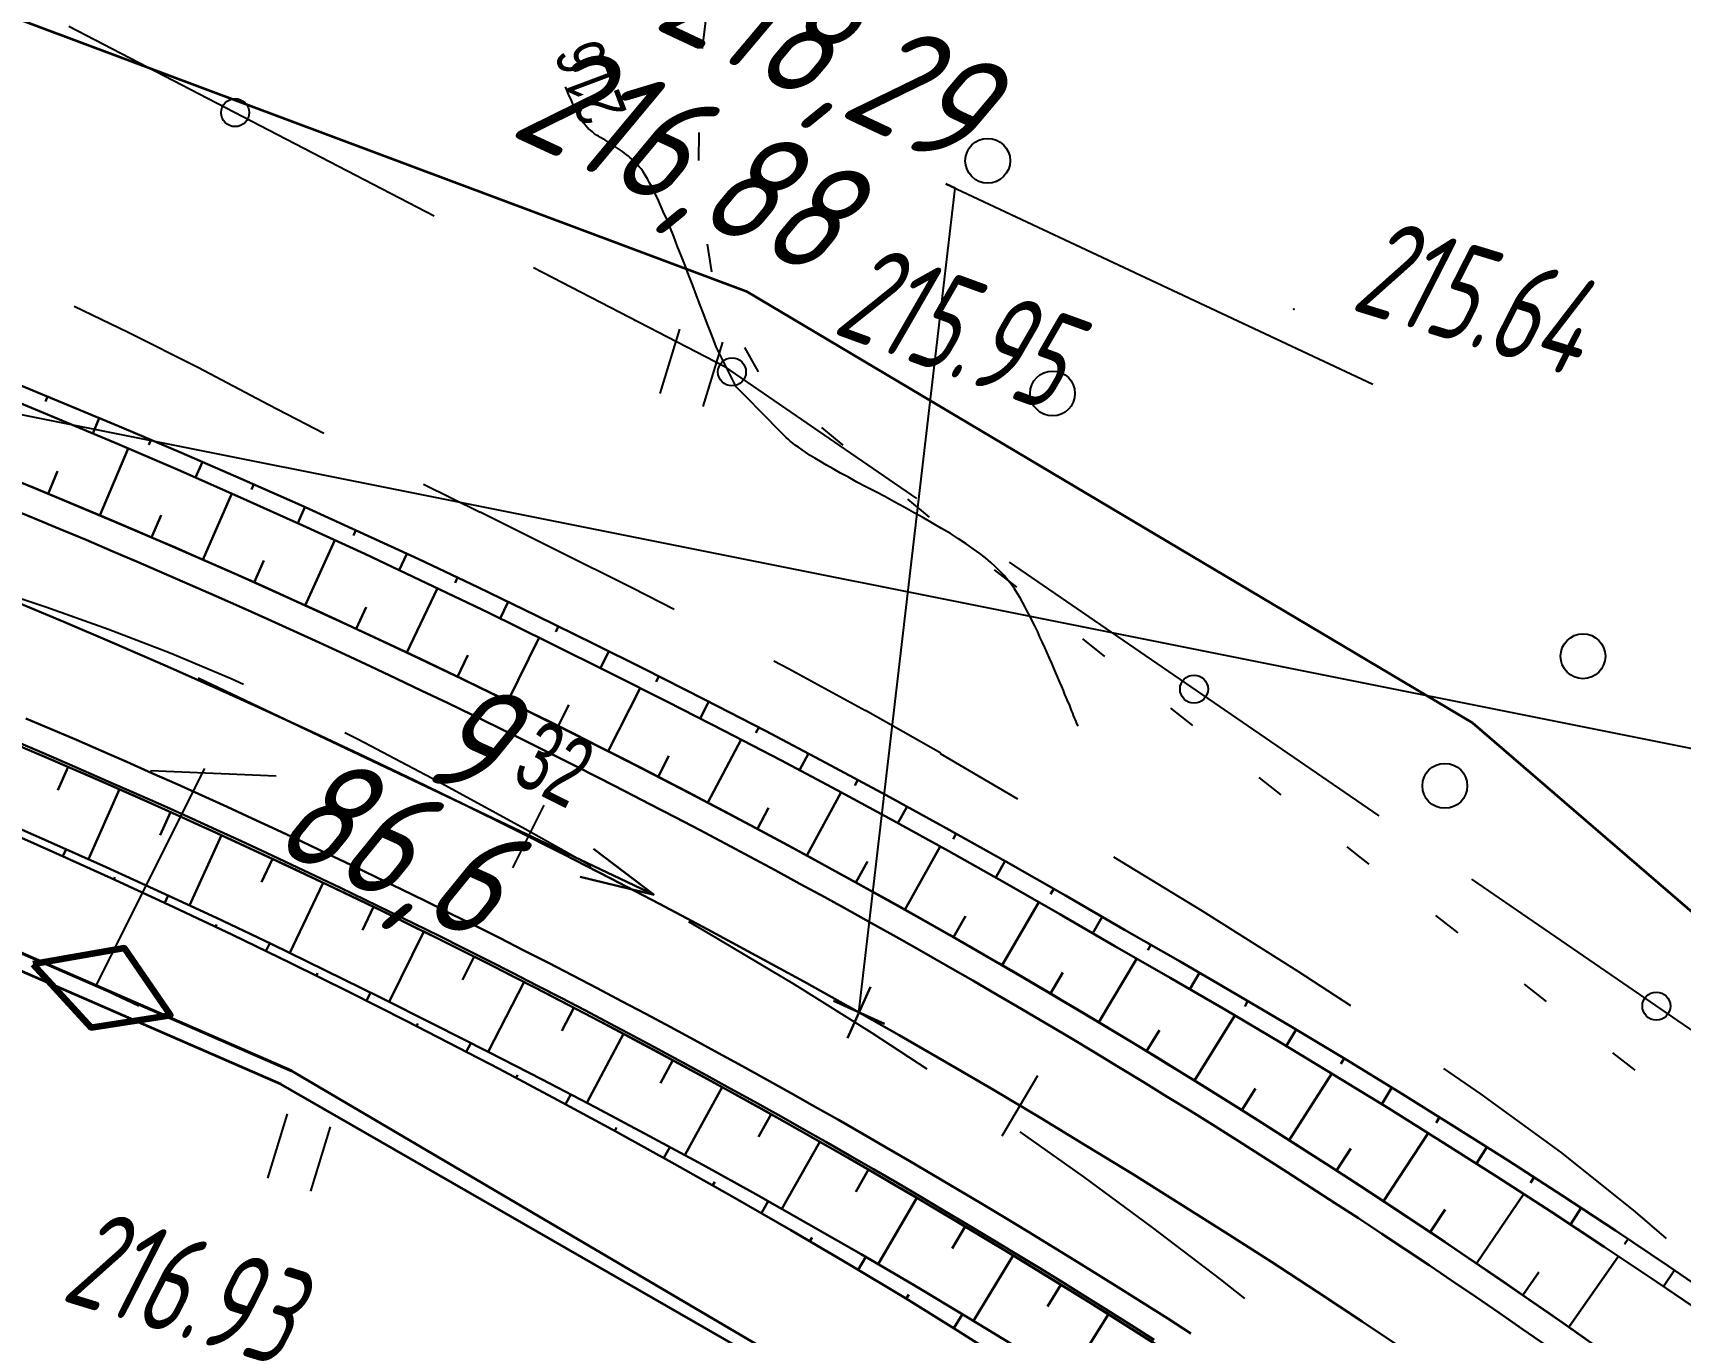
# Model space of a CAD drawing. Header units: millimetres. Extents: x -1799 to 6962, y -1020 to 4121.
# Drawn here: x 1218 to 1276.7, y 2947.1 to 2993.5 of the extents above; entities that cross this region are included whole.
import ezdxf
from ezdxf import colors
from ezdxf.entities.mleader import LeaderData, LeaderLine
from ezdxf.math import Vec2, Vec3

# ---------------------------------------------------------------- set-up
doc = ezdxf.new("R2010")
doc.units = ezdxf.units.MM
doc.linetypes.add('CONTI', pattern=[0])
for name, color, linetype, lineweight in [('10', 1, 'Continuous', 35), ('КОПИЯ_ОСЬ_13_ОТКОСЫ', 7, 'Continuous', 30), ('КОПИЯ_ОСЬ_ГРАНИЦЫ_ПОЛОС', 7, 'Continuous', 30), ('ОСЬ_ВЕРХ_ПОКРЫТИЯ_ГРАНИЦЫ_ПОЛОС', 7, 'Continuous', 30), ('ОСЬ_ВЕРХ_ПОКРЫТИЯ_ОСЬ', 1, 'Continuous', 30), ('Отметки', 5, 'Continuous', 30), ('Уклоны ПЧ', 5, 'Continuous', 30)]:
    doc.layers.add(name, color=color, linetype=linetype, lineweight=lineweight)
for name, color, linetype in [('_Ростелеком', 6, 'Continuous'), ('GOR_BDEFAULT', 212, 'CONTI'), ('PI_OTDEFAULT', 172, 'CONTI'), ('PI_TTDEFAULT', 5, 'CONTI'), ('PLN_O', 7, 'CONTI'), ('SIT_LDEFAULT', 7, 'CONTI'), ('ZAPSKDEFAULT', 7, 'CONTI'), ('КОПИЯ_ОСЬ_ТАНГЕНСЫ', 1, 'Continuous'), ('ОСЬ_ВЕРХ_ПОКРЫТИЯ_ПИКЕТЫ', 1, 'Continuous'), ('ОСЬ_ВЕРХ_ПОКРЫТИЯ_ТАНГЕНСЫ', 1, 'Continuous'), ('разметка', 7, 'Continuous')]:
    doc.layers.add(name, color=color, linetype=linetype)
doc.styles.add('eskd', font='spds.shx', dxfattribs={"width": 1.2, "oblique": 15})
doc.styles.add('SHRFT', font='TXT', dxfattribs={"width": 3.5})
doc.styles.get("Standard").update_dxf_attribs({"font": 'arial.ttf'})
doc.styles.add('STYLE1', font='romand.shx', dxfattribs={"width": 0.9})
doc.styles.add('ГОСТ', font='', dxfattribs={"oblique": 15, "height": 4})
doc.styles.get('ГОСТ').set_extended_font_data('GOST type A')
doc.linetypes.add('кабель_связи_проект.', pattern='A,10,-1,["/",STYLE1,S=3,R=0,X=0,Y=-1.5],-4.1', length=15.1)

# ---------------------------------------------------------------- blocks, each defined once
blk = doc.blocks.new('BL_2011')
at = {"color": 0}
for p, q in [((0, 0), (0, 2.4)), ((1.6, 0), (1.6, 2.4))]:
    blk.add_line(p, q, dxfattribs=at)
blk = doc.blocks.new('BL_2002')
at = {"color": 0}
blk.add_circle((0, 0), 0.8, dxfattribs=at)
blk = doc.blocks.new('_None')
blk = doc.blocks.new('Крест')
at = {"layer": 'Отметки'}
for points in [[(0, 1), (0, -1)], [(-1, 0), (1, 0)]]:
    blk.add_lwpolyline(points, dxfattribs=at)
blk = doc.blocks.new('Стрелка')
at = {"layer": 'Уклоны ПЧ', "ltscale": 2}
for points in [[(-0.02342005360436872, -0.04794833697465961), (-0.02342005360436872, 17.97170368749525)], [(-0.02342005360436872, -0.04794833697465961), (-0.5784949510263147, 2.621650927669716)], [(-0.02342005360436872, -0.04794833697465961), (0.5316548438175772, 2.621650927669716)]]:
    blk.add_lwpolyline(points, dxfattribs=at)

msp = doc.modelspace()

# ---------------------------------------------------------------- linework, layer by layer
at = {"layer": '10'}
for points in [[(1030.225964376537, 3025.883480735508), (1104.975964376537, 3010.613480735024), (1151.695964376277, 3001.473480735359), (1215.755964376332, 2988.703480734875), (1216.365964376668, 2994.403480735061), (1243.415964376481, 2984.293480734726), (1269.335964376407, 2968.883480735508), (1297.015964376575, 2945.023480735173), (1332.735964376314, 2904.56348073521), (1362.135964376686, 2858.923480734614), (1384.095964376649, 2811.273480735173), (1401.175964376258, 2767.783480734949), (1401.175964376258, 2767.783480734949), (1485.925964376258, 2642.503480734688), (1601.055964376612, 2507.033480734949), (1669.735964376314, 2453.013480735396), (1726.415964376481, 2400.56348073521)], [(1360.595964376649, 2810.703480734875), (1341.325964376631, 2850.183480735322), (1337.915964376481, 2857.183480735322), (1309.925964376258, 2895.433480735322), (1280.355964376426, 2925.223480735359), (1226.815964376388, 2955.993480734912), (1187.495964376556, 2973.103480735247), (1113.165964376481, 2988.613480735024), (1051.205964376519, 3001.583480734763), (974.5059643763325, 3016.913480734837)]]:
    msp.add_lwpolyline(points, dxfattribs=at)
at = {"layer": '_Ростелеком', "linetype": 'кабель_связи_проект.', "lineweight": 40, "ltscale": 0.25}
msp.add_lwpolyline([(1005.298825246378, 3011.433074509178), (1187.778510607613, 2973.660002035474), (1227.197255203277, 2956.467397162144), (1280.342415852365, 2925.231267214206), (1309.925964375763, 2895.433480736253), (1337.915964376598, 2857.183480735322), (1337.915964376598, 2857.183480735322), (1347.899412545123, 2838.035459130456), (1361.042968405187, 2811.12793312074), (1379.445964376393, 2756.333480735694), (1407.405964375483, 2717.753480736551), (1433.870100619921, 2680.791883834091), (1452.860523050776, 2652.710268539761), (1464.812185617464, 2636.329245075968), (1503.778742229895, 2587.60112780371), (1547.892191517059, 2537.161961659242), (1576.995311511573, 2504.255318720278), (1600.13611286961, 2478.997808954132), (1627.714566454533, 2455.78653589954), (1657.195964376277, 2434.723480735359), (1696.714648970878, 2398.476130288479), (1727.091222252473, 2370.957340737258)], dxfattribs=at)
at = {"layer": '_Ростелеком', "ltscale": 0.25}
for points in [[(1224.088122752533, 2967.252392111731), (1220.216045721181, 2959.512272826781), (1221.746892375328, 2958.792280887638)], [(1222.166972623187, 2967.182987854269), (1226.646225884188, 2966.99380461817)]]:
    msp.add_lwpolyline(points, dxfattribs=at)
at = {"layer": '_Ростелеком', "lineweight": 100, "ltscale": 0.25}
msp.add_lwpolyline([(1217.977055452337, 2960.27698292156), (1220.046864472892, 2958.020155528014), (1222.869438547534, 2958.459012336482), (1221.238644182487, 2960.841189770413), (1217.977055452337, 2960.27698292156)], dxfattribs=at)
at = {"layer": 'GOR_BDEFAULT', "color": 212, "elevation": 216, "flags": 128}
msp.add_lwpolyline([(1255.261700376412, 2968.76921173503), (1255.241700376451, 2968.809212735307), (1255.221700376433, 2968.869217735169), (1255.191700376405, 2968.929215735209), (1255.171700376444, 2968.999215735507), (1255.141700376416, 2969.069214735565), (1255.101700376437, 2969.149216735189), (1255.071700376409, 2969.229210735683), (1255.03170037643, 2969.329216734891), (1254.991700376451, 2969.429215735209), (1254.951700376414, 2969.539216734854), (1254.901700376426, 2969.649216735189), (1254.851700376437, 2969.76921173503), (1254.79170037644, 2969.899216735189), (1254.741700376451, 2970.039216734854), (1254.681700376395, 2970.189217735467), (1254.611700376447, 2970.339211735328), (1254.54170037644, 2970.499215735507), (1254.471700376433, 2970.669213734952), (1254.401700376426, 2970.839211735328), (1254.321700376409, 2971.01921173503), (1254.241700376451, 2971.199212734972), (1254.161700376435, 2971.379212735606), (1254.071700376409, 2971.569214735565), (1253.991700376451, 2971.759217735765), (1253.901700376426, 2971.939217735467), (1253.821700376409, 2972.129212735606), (1253.731700376442, 2972.319214735565), (1253.641700376416, 2972.499215735507), (1253.551700376449, 2972.679215735209), (1253.461700376423, 2972.849213735585), (1253.371700376398, 2973.01921173503), (1253.28170037643, 2973.189217735467), (1253.191700376405, 2973.349213735585), (1253.091700376428, 2973.509217735765), (1252.991700376451, 2973.669213734952), (1252.881700376407, 2973.829216734891), (1252.751700376402, 2973.979210735683), (1252.621700376398, 2974.139214735863), (1252.481700376442, 2974.289216734854), (1252.321700376409, 2974.449212734972), (1252.151700376426, 2974.609215734911), (1251.961700376423, 2974.76921173503), (1251.751700376402, 2974.929215735209), (1251.521700376421, 2975.099213735585), (1251.271700376421, 2975.279213735287), (1251.001700376402, 2975.449212734972), (1250.711700376423, 2975.639214735863), (1250.391700376416, 2975.819214735565), (1250.071700376409, 2976.009217735765), (1249.741700376451, 2976.199212734972), (1249.391700376416, 2976.389214735863), (1249.051700376449, 2976.579216734891), (1248.701700376414, 2976.76921173503), (1248.361700376447, 2976.95921473523), (1248.021700376421, 2977.139214735863), (1247.691700376405, 2977.309212735307), (1247.371700376398, 2977.479210735683), (1247.071700376409, 2977.649216735189), (1246.78170037643, 2977.799218735111), (1246.521700376421, 2977.949212734972), (1246.28170037643, 2978.079216734891), (1246.071700376409, 2978.20921473523), (1245.871700376398, 2978.329216734891), (1245.701700376414, 2978.429215735209), (1245.54170037644, 2978.539216734854), (1245.411700376435, 2978.629212735606), (1245.28170037643, 2978.719216735487), (1245.171700376444, 2978.799218735111), (1245.081700376419, 2978.869217735169), (1244.991700376451, 2978.939217735467), (1244.921700376444, 2979.009217735765), (1244.851700376437, 2979.069214735565), (1244.78170037643, 2979.129212735606), (1244.721700376433, 2979.189217735467), (1244.671700376444, 2979.249215735507), (1243.971700376433, 2979.95921473523), (1243.451700376414, 2980.479210735683), (1243.0617003764, 2980.879212735606), (1242.351700376437, 2982.299218735111), (1242.251700376402, 2982.559212735307), (1242.141700376416, 2982.839211735328), (1242.03170037643, 2983.139214735863), (1241.911700376435, 2983.45921473523), (1241.78170037643, 2983.789216734854), (1241.651700376426, 2984.139214735863), (1241.511700376412, 2984.489212735009), (1241.371700376398, 2984.849213735585), (1241.241700376451, 2985.20921473523), (1241.101700376437, 2985.559212735307), (1240.961700376423, 2985.909211734695), (1240.831700376419, 2986.239212735009), (1240.701700376414, 2986.559212735307), (1240.581700376419, 2986.859215734911), (1240.461700376423, 2987.129212735606), (1240.351700376437, 2987.379212735606), (1240.251700376402, 2987.609215734911), (1240.151700376426, 2987.809212735307), (1240.0617003764, 2987.999215735507), (1239.971700376433, 2988.159211734695), (1239.891700376416, 2988.299218735111), (1239.8117003764, 2988.429215735209), (1239.741700376451, 2988.549218735111), (1239.671700376444, 2988.649216735189), (1239.601700376437, 2988.729210735683), (1239.53170037643, 2988.809212735307), (1239.461700376423, 2988.879212735606), (1239.401700376426, 2988.949212734972), (1239.331700376419, 2989.009217735765), (1239.271700376421, 2989.059212735307), (1239.201700376414, 2989.119217735169), (1239.141700376416, 2989.169213734952), (1239.071700376409, 2989.219216735487), (1239.001700376402, 2989.26921173503), (1238.931700376395, 2989.319214735565), (1238.861700376447, 2989.369217735169), (1238.79170037644, 2989.419213734952), (1238.721700376433, 2989.45921473523), (1238.651700376426, 2989.509217735765), (1238.581700376419, 2989.549218735111), (1238.511700376412, 2989.599213735585), (1238.441700376405, 2989.639214735863), (1238.371700376398, 2989.689217735467), (1238.301700376449, 2989.729210735683), (1238.221700376433, 2989.76921173503), (1238.151700376426, 2989.819214735565), (1238.081700376419, 2989.859215734911), (1238.011700376412, 2989.909211734695), (1237.931700376395, 2989.969216735487), (1237.861700376447, 2990.029213735287), (1237.78170037643, 2990.099213735585), (1237.701700376414, 2990.189217735467), (1237.621700376398, 2990.289216734854), (1237.54170037644, 2990.409211734695), (1237.461700376423, 2990.549218735111), (1237.371700376398, 2990.699212734972), (1237.271700376421, 2990.879212735606), (1237.181700376395, 2991.089211735328), (1237.081700376419, 2991.319214735565), (1236.971700376433, 2991.579216734891)], dxfattribs=at)
at = {"layer": 'PI_TTDEFAULT', "color": 5}
for p in [(1262.961700376423, 2983.649216735189, 215.635), (1221.331700376419, 2950.749215735507, 216.928)]:
    msp.add_point(p, dxfattribs=at)
at = {"layer": 'PLN_O'}
for p, q in [((1219.251700376402, 2993.739212735009), (1232.28170037643, 2986.979210735683)), ((1235.831700376419, 2985.139214735863), (1242.651700376426, 2981.599213735585)), ((1242.651700376426, 2981.589211735328), (1249.501700376402, 2976.889214735863)), ((1252.801700376449, 2974.619217735169), (1265.991700376451, 2965.569214735565)), ((1269.301700376449, 2963.309212735307), (1281.351700376437, 2955.039216734854))]:
    msp.add_line(p, q, dxfattribs=at)
for centre in [(1225.181700376395, 2990.659211734695), (1242.911700376435, 2981.409211734695), (1259.401700376426, 2970.089211735328), (1275.901700376426, 2958.779213735287)]:
    msp.add_circle(centre, 0.5, dxfattribs=at)
at = {"layer": 'SIT_LDEFAULT', "color": 7}
for p, q in [((1241.971700376433, 2993.939217735467), (1241.851700376437, 2992.949212734972)), ((1241.731700376442, 2989.949212734972), (1241.711700376423, 2988.949212734972)), ((1242.021700376421, 2985.969216735487), (1242.181700376395, 2984.979210735683)), ((1221.361700376447, 2982.819214735565), (1219.431700376395, 2983.739212735009)), ((1223.871700376398, 2981.549218735111), (1221.361700376447, 2982.819214735565)), ((1243.361700376447, 2982.279213735287), (1243.851700376437, 2981.409211734695)), ((1226.371700376398, 2980.239212735009), (1223.871700376398, 2981.549218735111)), ((1228.351700376437, 2979.20921473523), (1226.371700376398, 2980.239212735009)), ((1246.101700376437, 2979.429215735209), (1246.871700376398, 2978.789216734854)), ((1233.931700376395, 2976.389214735863), (1231.901700376426, 2977.389214735863)), ((1249.181700376395, 2976.869217735169), (1249.951700376414, 2976.229210735683)), ((1236.611700376447, 2975.059212735307), (1233.931700376395, 2976.399216735189)), ((1239.361700376447, 2973.689217735467), (1236.611700376447, 2975.059212735307)), ((1252.271700376421, 2974.349213735585), (1253.0617003764, 2973.729210735683)), ((1216.181700376395, 2973.779213735287), (1218.431700376395, 2973.029213735287)), ((1240.851700376437, 2972.929215735209), (1239.361700376447, 2973.689217735467)), ((1218.431700376395, 2973.029213735287), (1220.661700376435, 2972.229210735683)), ((1220.661700376435, 2972.229210735683), (1222.861700376447, 2971.389214735863)), ((1222.861700376447, 2971.379212735606), (1225.04170037644, 2970.469216735487)), ((1255.421700376444, 2971.879212735606), (1256.211700376423, 2971.259217735765)), ((1244.931700376395, 2970.819214735565), (1244.411700376435, 2971.089211735328)), ((1247.681700376395, 2969.319214735565), (1244.931700376395, 2970.809212735307)), ((1225.04170037644, 2970.469216735487), (1225.481700376442, 2970.26921173503)), ((1250.361700376447, 2967.799218735111), (1247.681700376395, 2969.329216734891)), ((1258.5617003764, 2969.409211734695), (1259.351700376437, 2968.789216734854)), ((1229.091700376428, 2968.539216734854), (1229.571700376409, 2968.299218735111)), ((1229.571700376409, 2968.299218735111), (1232.411700376435, 2966.809212735307)), ((1253.111700376447, 2966.159211734695), (1250.351700376437, 2967.779213735287)), ((1232.411700376435, 2966.809212735307), (1235.53170037643, 2965.109215734911)), ((1261.711700376423, 2966.939217735467), (1262.501700376402, 2966.319214735565)), ((1235.53170037643, 2965.109215734911), (1237.891700376416, 2963.789216734854)), ((1264.851700376437, 2964.45921473523), (1265.321700376409, 2964.089211735328)), ((1259.701700376414, 2962.169213734952), (1256.54170037644, 2964.099213735585)), ((1265.321700376409, 2964.099213735585), (1265.641700376416, 2963.849213735585)), ((1263.121700376398, 2960.01921173503), (1259.701700376414, 2962.169213734952)), ((1268.021700376421, 2962.009217735765), (1268.8117003764, 2961.399216735189)), ((1241.361700376447, 2961.799218735111), (1242.051700376449, 2961.399216735189)), ((1242.051700376449, 2961.399216735189), (1245.131700376407, 2959.559212735307)), ((1265.001700376402, 2958.789216734854), (1263.121700376398, 2960.01921173503)), ((1245.131700376407, 2959.559212735307), (1247.901700376426, 2957.829216734891)), ((1271.181700376395, 2959.559212735307), (1271.971700376433, 2958.949212734972)), ((1247.901700376426, 2957.829216734891), (1249.871700376398, 2956.539216734854)), ((1274.341700376428, 2957.109215734911), (1275.131700376407, 2956.499215735507)), ((1269.651700376426, 2955.639214735863), (1268.321700376409, 2956.549218735111)), ((1272.521700376421, 2953.539216734854), (1269.651700376426, 2955.639214735863)), ((1253.181700376395, 2954.299218735111), (1255.461700376423, 2952.689217735467)), ((1275.151700376426, 2951.439217735467), (1272.521700376421, 2953.539216734854)), ((1255.461700376423, 2952.689217735467), (1257.911700376435, 2950.879212735606)), ((1276.261700376412, 2950.489212735009), (1275.151700376426, 2951.439217735467)), ((1257.911700376435, 2950.879212735606), (1260.341700376428, 2949.029213735287)), ((1260.341700376428, 2949.029213735287), (1261.201700376414, 2948.349213735585))]:
    msp.add_line(p, q, dxfattribs=at)
at = {"layer": 'КОПИЯ_ОСЬ_13_ОТКОСЫ'}
for points in [[(1217.190306083861, 2981.063877500047), (1219.366697685424, 2980.165134824266), (1221.136473076049, 2979.424229062547), (1223.272093193236, 2978.517856992235), (1225.400389091674, 2977.594334043016), (1227.521116630736, 2976.653660214891), (1229.634153740111, 2975.695957578172), (1231.739500419799, 2974.72122613286), (1233.836912529174, 2973.729587949266), (1235.926267997924, 2972.721104062547), (1238.007322685424, 2971.695774472703), (1239.755613701049, 2970.823582089891), (1241.935667411986, 2969.721897519578), (1244.106321708861, 2968.601719296922), (1246.267332451049, 2967.463108457078), (1248.418577568236, 2966.30618707036), (1250.559934990111, 2965.131016171922), (1252.691160576049, 2963.937656796922), (1254.812254326049, 2962.726231015672), (1256.922850029174, 2961.496799863328), (1258.906614677611, 2960.367466367235), (1260.881346122924, 2959.222507871141), (1262.847044365111, 2958.061924375047), (1264.803343193236, 2956.88577691411), (1266.750364677611, 2955.694187558641), (1268.687864677611, 2954.487217343797), (1270.615721122924, 2953.264927304735), (1272.533811943236, 2952.02737847661), (1274.442015068236, 2950.774692929735), (1276.337644951049, 2949.497044003953), (1278.223020927611, 2948.204441464891)], [(1216.973020927611, 2980.524326718797), (1219.141477958861, 2979.618503964891), (1220.904661552611, 2978.872044003953), (1223.143797294799, 2977.910801328172), (1225.374632255736, 2976.930515683641), (1227.597044365111, 2975.931370175828), (1229.810911552611, 2974.913303769578), (1232.015989677611, 2973.876438535203), (1234.212156669799, 2972.820896543016), (1236.399290458861, 2971.746738828172), (1238.577268974486, 2970.653965390672), (1240.611082451049, 2969.635837949266), (1242.636717216674, 2968.60159722661), (1244.654051201049, 2967.551365293016), (1246.663084404174, 2966.485203183641), (1248.663694755736, 2965.403171933641), (1250.655516044799, 2964.305332578172), (1252.638670341674, 2963.191746152391), (1254.612913505736, 2962.062473691453), (1256.578123466674, 2960.917576230516), (1258.555296318236, 2959.787876523485), (1260.523313896361, 2958.642551816453), (1262.482298271361, 2957.481602109422), (1264.432005302611, 2956.30521050786), (1266.372312919799, 2955.113438046922), (1268.303221122924, 2953.90628472661), (1270.224363701049, 2952.683933652391), (1272.135862724486, 2951.44632378911), (1274.037474052611, 2950.193699277391), (1275.932859794799, 2948.925144589891), (1277.818113701049, 2947.641575253953)], [(1216.973102586557, 2980.524358738598), (1219.141559617807, 2979.618474949536), (1220.904743211557, 2978.872014988598), (1223.143756883432, 2977.910772312817), (1225.374713914682, 2976.930547703442), (1227.597126024057, 2975.931341160473), (1229.810749070932, 2974.913274754223), (1232.016071336557, 2973.876470555005), (1234.212116258432, 2972.820928562817), (1236.399372117807, 2971.746709812817), (1238.577350633432, 2970.653997410473), (1240.611042039682, 2969.635869969067), (1242.636676805307, 2968.601629246411), (1244.654010789682, 2967.551397312817), (1246.663043992807, 2966.485235203442), (1248.663532274057, 2965.403142918286), (1250.655475633432, 2964.305303562817), (1252.638629930307, 2963.191717137036), (1254.612995164682, 2962.062444676098), (1256.578083055307, 2960.917608250317), (1258.555377977182, 2959.78784750813), (1260.523395555307, 2958.642522801098), (1262.482379930307, 2957.481634129223), (1264.432086961557, 2956.305242527661), (1266.372272508432, 2955.113409031567), (1268.303180711557, 2953.906316746411), (1270.224323289682, 2952.683904637036), (1272.135944383432, 2951.446355808911), (1274.037311570932, 2950.193670262036), (1275.932819383432, 2948.925115574536), (1277.818073289682, 2947.641607273755)], [(1218.484373466674, 2980.531956113328), (1218.410520927611, 2980.353611386766)], [(1220.330564872924, 2979.761631406297), (1220.100584404174, 2979.21243707036)], [(1220.357868211557, 2976.289373387036), (1221.364704149057, 2978.676397312817)], [(1222.174192802611, 2978.98636285161), (1222.096678154174, 2978.803684628953)], [(1218.512409227182, 2977.060186375317), (1218.845905320932, 2977.867071140942)], [(1224.012571708861, 2978.198826230516), (1223.770017997924, 2977.637913144578)], [(1216.696002977182, 2977.80396078938), (1218.796833055307, 2976.942388523755), (1220.890583055307, 2976.064031590161), (1222.977252977182, 2975.169012058911), (1225.056598680307, 2974.257268894848), (1227.128620164682, 2973.328985203442), (1229.193317430307, 2972.384160984692), (1231.250202195932, 2971.422857273755), (1233.299518602182, 2970.445135105786), (1235.340778367807, 2969.451055515942), (1237.374225633432, 2968.440740574536), (1239.399372117807, 2967.414129246411), (1241.416217820932, 2966.371404637036), (1243.424762742807, 2965.312566746411), (1245.424762742807, 2964.237737644848), (1247.416217820932, 2963.146978367505), (1249.398639695932, 2962.04028891438), (1251.372272508432, 2960.917791355786), (1253.336872117807, 2959.779607762036), (1255.292438524057, 2958.625677097973), (1257.238483445932, 2957.456182469067), (1259.175251024057, 2956.271184910473), (1261.102497117807, 2955.070745457348), (1263.019977586557, 2953.854925144848), (1264.927936570932, 2952.623846043286), (1266.825641649057, 2951.377508152661), (1268.713581102182, 2950.116094578442), (1270.591266649057, 2948.839544285473), (1272.458698289682, 2947.54810141438), (1274.315876024057, 2946.241765965161)], [(1225.845457451049, 2977.398594296922), (1225.763304130736, 2977.212131894578)], [(1224.032184617807, 2974.708868015942), (1225.066364305307, 2977.067266453442)], [(1222.197711961557, 2975.505559910473), (1222.539020555307, 2976.298894871411)], [(1227.672850029174, 2976.585606015672), (1227.415892021361, 2976.013584531297)], [(1229.494383232299, 2975.759922421922), (1229.407469169799, 2975.56985894536)], [(1227.684040086557, 2973.076726902661), (1228.745075242807, 2975.406316746411)], [(1231.310301201049, 2974.921604550828), (1231.038694755736, 2974.338779843797)], [(1225.861042039682, 2973.899236668286), (1226.211383836557, 2974.682928074536)], [(1233.120237724486, 2974.070774472703), (1233.028318779174, 2973.877109921922)], [(1231.312702195932, 2971.393377293286), (1232.399616258432, 2973.693731297192)], [(1234.924192802611, 2973.207310117235), (1234.637571708861, 2972.61380425786)], [(1229.501422899057, 2972.24146078938), (1229.860309617807, 2973.015447605786)], [(1236.722166435424, 2972.331394589891), (1236.625242607299, 2972.134190000047)], [(1234.916950242807, 2969.659063328442), (1236.029499070932, 2971.929998387036)], [(1238.516966240111, 2971.441563046922), (1238.215452568236, 2970.837192929735)], [(1233.117877977182, 2970.532598484692), (1233.485553758432, 2971.296819676098)], [(1240.306028740111, 2970.547642148485), (1240.204954521361, 2970.346470273485)], [(1238.496784227182, 2967.874212254223), (1239.638874070932, 2970.125066746411)], [(1242.089842216674, 2969.64310113286), (1241.781614677611, 2969.040623105516)], [(1236.709918992807, 2968.772954930005), (1237.086139695932, 2969.527288426098)], [(1216.552673165143, 2968.451973565308), (1218.557067696393, 2967.601204522339), (1220.554626290143, 2966.734627373901), (1222.545104805768, 2965.852242119995), (1224.528503243268, 2964.954170830933), (1226.505065743268, 2964.040413506714), (1228.474059883893, 2963.111031182495), (1230.435729805768, 2962.166145928589), (1232.389831368268, 2961.205757744995), (1234.336364571393, 2960.229988702026), (1236.275085274518, 2959.238838799683), (1238.205749337018, 2958.23236907312), (1240.128600899518, 2957.210640557495), (1242.043151680768, 2956.17377532312), (1243.949645821393, 2955.121773369995), (1245.847595040143, 2954.054756768433), (1247.736999337018, 2952.972725518433), (1249.617858712018, 2951.875801690308), (1251.489929024518, 2950.764046319214), (1253.353210274518, 2949.637520440308), (1255.207702462018, 2948.496285088745), (1257.052917305768, 2947.340462334839), (1258.888854805768, 2946.169991143433)], [(1243.867185966674, 2968.726231015672), (1243.763182060424, 2968.526096738328)], [(1242.050983445932, 2966.039068211255), (1243.234577195932, 2968.292486180005)], [(1219.217223946393, 2967.316902764526), (1218.859313790143, 2966.48920501062)], [(1240.277057664682, 2966.962896336255), (1240.663043992807, 2967.710454930005)], [(1245.638304130736, 2967.796970761766), (1245.322019951049, 2967.19925347661)], [(1247.402708427611, 2966.855442441453), (1247.295896904174, 2966.656895078172)], [(1221.049987618268, 2966.516731866089), (1219.949157540143, 2964.019600518433)], [(1245.578815477182, 2964.154119480786), (1246.804401414682, 2966.409490574536)], [(1222.877136055768, 2965.703194268433), (1222.504089180768, 2964.873543389526)], [(1243.818073289682, 2965.10278891438), (1244.217975633432, 2965.851140965161)], [(1249.160642997924, 2965.901585019578), (1248.836302177611, 2965.308811582078)], [(1216.625062162968, 2965.482712059666), (1218.607178862187, 2964.616592674901), (1220.582398588749, 2963.734787254979), (1222.550599272343, 2962.837387352635), (1224.511597807499, 2961.924423485448), (1226.465272123905, 2960.995956688573), (1228.411622221562, 2960.052047997166), (1230.350342924687, 2959.092758446385), (1232.28143423328, 2958.118149071385), (1234.214234526249, 2957.147247582127), (1236.139283354374, 2956.161072045018), (1238.056397612187, 2955.159698754002), (1239.965577299687, 2954.143173485448), (1241.866639311405, 2953.11155727451), (1243.75946157703, 2952.064911156346), (1245.643922026249, 2951.00332668369), (1247.519959623905, 2949.92683437412), (1249.38739126453, 2948.835541039159), (1251.33026235828, 2947.668869286229), (1253.26336782703, 2946.486053734471)], [(1216.662598784062, 2965.177047997166), (1218.779847319218, 2964.240249901463), (1220.889039213749, 2963.285492211034), (1222.989991362187, 2962.312820702245), (1225.082642729374, 2961.322311669041), (1227.166810209843, 2960.314056664159), (1229.242310698124, 2959.288101463963), (1231.309022123905, 2958.24453762119), (1234.598450834843, 2956.544403343846), (1236.700806791874, 2955.429352074315), (1238.793275053593, 2954.295959740331), (1240.875733549687, 2953.144317894627), (1242.948060209843, 2951.974487572362), (1245.010071928593, 2950.786575585057), (1247.061585600468, 2949.580688744237), (1249.102540190312, 2948.356888085057), (1250.93621938953, 2947.219345360448), (1252.76092642078, 2946.067306786229)], [(1250.911863701049, 2964.93558160161), (1250.802366630736, 2964.738743222703)], [(1219.03338735828, 2964.126617699315), (1219.146119291874, 2964.377853661229)], [(1224.698180977643, 2964.876473077026), (1223.551208321393, 2962.373909600464)], [(1249.080036180307, 2962.219610203442), (1250.347614305307, 2964.47632407063)], [(1226.513366524518, 2964.036507256714), (1226.124938790143, 2963.205147393433)], [(1247.332721727182, 2963.192998875317), (1247.746540086557, 2963.941900242505)], [(1252.656370536986, 2963.957371152391), (1252.324095146361, 2963.369724668016)], [(1220.855042631718, 2963.301040917088), (1220.89325063953, 2963.38450649326)], [(1228.322204415143, 2963.183418877808), (1227.128600899518, 2960.676338799683)], [(1222.67059438953, 2962.462112694432), (1222.793397123905, 2962.725357323338)], [(1254.393919365111, 2962.967014707078), (1254.281858818236, 2962.771946347703)], [(1230.124938790143, 2962.317146905151), (1229.720886055768, 2961.484383233276)], [(1250.820270555307, 2961.233953465161), (1251.248004930307, 2961.983221043286)], [(1252.553424852182, 2960.236028660473), (1253.863727586557, 2962.493474949536)], [(1224.479920561405, 2961.609863548924), (1224.521485502812, 2961.697311669041)], [(1231.921325508893, 2961.437813409058), (1230.680846993268, 2958.927254327026)], [(1256.124510185424, 2961.964634335985), (1255.784666435424, 2961.382419980516)], [(1226.28289907703, 2960.744339256932), (1226.416260893437, 2961.019501000096)], [(1257.861204521361, 2960.965183652391), (1257.750120536986, 2960.769871152391)], [(1233.711120430768, 2960.545479424683), (1233.291686837018, 2959.711678155151)], [(1255.998737352182, 2958.203741062817), (1257.359333055307, 2960.473760594067)], [(1228.079529936405, 2959.865600853612), (1228.124634916874, 2959.956985741307)], [(1235.494567696393, 2959.640205987183), (1234.216735665143, 2957.14594329187)], [(1254.279499070932, 2959.225957859692), (1254.721637742807, 2959.97534750813)], [(1259.596067802611, 2959.970066464891), (1259.256224052611, 2959.38235894536)], [(1229.869630034062, 2958.973678856541), (1230.013917143437, 2959.260605126073)], [(1237.271179024518, 2958.721932061401), (1236.839294258893, 2957.893623955933)], [(1259.414997117807, 2956.123113621411), (1260.853473680307, 2958.448308933911)], [(1261.323973076049, 2958.962986386766), (1261.209349052611, 2958.767856992235)], [(1231.655518705937, 2958.065460472752), (1231.704652006718, 2958.160568504979)], [(1257.710407274057, 2957.169439305005), (1258.169391649057, 2957.922918308911)], [(1263.044920341674, 2957.94388238286), (1262.693479911986, 2957.355198300828)], [(1233.432252104374, 2957.147171288182), (1233.594300444218, 2957.460754662206)], [(1239.041198555768, 2957.790840752808), (1237.734802071393, 2955.32904876062)], [(1240.804382149518, 2956.846871026245), (1240.362975899518, 2956.029427178589)], [(1264.758665458861, 2956.912876523485), (1264.640135185424, 2956.717441953172)], [(1235.206544096562, 2956.224304466893), (1235.261475737187, 2956.32835414951)], [(1262.801471727182, 2953.994634617505), (1264.320026414682, 2956.373357762036)], [(1236.971680815312, 2955.283951073338), (1237.158326323124, 2955.631195336034)], [(1242.560729805768, 2955.89008391687), (1241.226257149518, 2953.461250909058)], [(1261.112018602182, 2955.064825047192), (1261.596881883432, 2955.836492527661)], [(1266.465208427611, 2955.869968808641), (1266.102293388549, 2955.280613339891)], [(1244.309997383893, 2954.920601494995), (1243.859313790143, 2954.114266045776)], [(1238.729859526249, 2954.33064296787), (1238.792908842655, 2954.445923119237)], [(1268.164549247924, 2954.815281308641), (1268.042112724486, 2954.61966363286)], [(1240.481019194218, 2953.364441185643), (1240.695313627812, 2953.749481468846)], [(1246.052184883893, 2953.938484795776), (1244.690368477643, 2951.542976983276)], [(1266.157917039682, 2951.81860922688), (1267.758014695932, 2954.24927328938)], [(1269.856443779174, 2953.748814023485), (1269.481809990111, 2953.158970273485)], [(1264.483600633432, 2952.912542332348), (1264.995319383432, 2953.701848972973)], [(1247.787292305768, 2952.943672784058), (1247.327575508893, 2952.148506768433)], [(1271.540892021361, 2952.670627988328), (1271.414671318236, 2952.474888242235)], [(1242.224976713749, 2952.385376244237), (1242.297364409062, 2952.513199120213)], [(1269.483112352182, 2949.595586765942), (1271.166950242807, 2952.076360691723)], [(1243.961671049687, 2951.393539696385), (1244.204896147343, 2951.815765648534)], [(1249.515075508893, 2951.936287530151), (1248.126647774518, 2949.574532159058)], [(1267.824420945932, 2950.712957371411), (1268.363483445932, 2951.519414890942)], [(1273.217893974486, 2951.580784238328), (1272.831419365111, 2950.990635312547)], [(1251.235534493268, 2950.916390069214), (1250.767028633893, 2950.132515557495)], [(1245.69110220203, 2950.388946800877), (1245.773194487187, 2950.529083519627)], [(1274.889646904174, 2950.474949277391), (1274.758543388549, 2950.279697812547)], [(1247.413026030155, 2949.371673851659), (1247.686341459843, 2949.830414086034)], [(1252.948425118268, 2949.884041436401), (1251.528991524518, 2947.548226006714)], [(1272.776813524057, 2947.32593344563), (1274.546100633432, 2949.855291355786)], [(1271.133991258432, 2948.46655844563), (1271.701129930307, 2949.289495457348)], [(1276.546507255736, 2949.354893125047), (1276.152708427611, 2948.776585019578)], [(1249.12957876453, 2948.34024074619), (1249.22284048328, 2948.491852074315)], [(1254.653747383893, 2948.839241631714), (1254.174987618268, 2948.064095147339)], [(1250.82928579578, 2947.286239891698), (1251.140443022343, 2947.783844261815)], [(1256.351745430768, 2947.782112725464), (1254.898864571393, 2945.467842705933)]]:
    msp.add_lwpolyline(points, dxfattribs=at)
at = {"layer": 'КОПИЯ_ОСЬ_ГРАНИЦЫ_ПОЛОС'}
for points in [[(1217.444480800108, 2977.499539294665), (1218.382175695073, 2977.114293478814), (1219.318489469219, 2976.725702984643), (1220.253410192332, 2976.333772763063), (1221.186925952099, 2975.938507812482), (1222.11902485393, 2975.539913165768), (1223.049695021482, 2975.137993902353), (1223.978924596488, 2974.732755139855), (1224.90670173913, 2974.324202048046), (1225.833014628015, 2973.912339829293), (1226.757851460492, 2973.497173732531), (1227.681200452565, 2973.078709043016), (1228.603049839361, 2972.656951100019), (1229.523387875068, 2972.231905270753), (1230.442202833083, 2971.803576977377), (1231.359483006216, 2971.371971671854), (1232.275216706747, 2970.937094854576), (1233.189392267066, 2970.498952069705), (1234.10199803889, 2970.057548896794), (1235.013022394249, 2969.612890961033), (1235.922453725225, 2969.16498392952), (1236.830280444216, 2968.713833505672), (1237.736490983991, 2968.259445442271), (1238.641073798071, 2967.801825525624), (1239.544017360555, 2967.340979585809), (1240.445310166639, 2966.87691349854), (1241.344940732271, 2966.409633175855), (1242.242897594764, 2965.939144569834), (1243.139169312761, 2965.46545367447), (1244.033744466238, 2964.988566528459), (1244.92661165706, 2964.508489205887), (1245.817759508393, 2964.025227825542), (1246.707176665901, 2963.538788542536), (1247.594851796786, 2963.049177555752), (1248.480773590689, 2962.556401105982), (1249.364930759572, 2962.060465468478), (1250.247312037924, 2961.561376963195), (1251.127906182703, 2961.059141949204), (1252.006701973771, 2960.553766828415), (1252.883688213895, 2960.045258038131), (1253.758853728834, 2959.533622057562), (1254.632187367572, 2959.018865405035), (1255.503678002491, 2958.500994640787), (1256.373314529463, 2957.980016362307), (1257.241085867756, 2957.455937208061), (1258.106980960738, 2956.928763854702), (1258.970988775467, 2956.398503019859), (1259.83309830307, 2955.86516146214), (1260.693298558946, 2955.328745975544), (1261.551578582856, 2954.789263392252), (1262.407927438742, 2954.246720591013), (1263.262334215493, 2953.70112448131), (1264.114788026587, 2953.152482013603), (1264.965278010388, 2952.600800183055), (1265.813793330259, 2952.046086015564), (1266.660323174854, 2951.488346578007), (1267.504856757916, 2950.927588981961), (1268.347383318915, 2950.36382036974), (1269.187892122494, 2949.79704792091), (1270.026372459435, 2949.227278863465), (1270.862813646012, 2948.654520452407), (1271.697205024751, 2948.078779987444), (1272.529535964111, 2947.500064804603), (1273.359795858772, 2946.918382276234)], [(1217.363692094348, 2968.218670303387), (1218.263085390188, 2967.835984307726), (1219.161114829019, 2967.450108684984), (1220.057769102985, 2967.061048294802), (1220.953036914094, 2966.668808042456), (1221.846906988018, 2966.273392862094), (1222.739368065182, 2965.874807741878), (1223.630408900159, 2965.473057698843), (1224.520018274876, 2965.06814778914), (1225.408184981274, 2964.660083121074), (1226.29489783021, 2964.248868829955), (1227.18014565504, 2963.834510094871), (1228.063917303758, 2963.417012137746), (1228.946201644643, 2962.996380215895), (1229.826987564253, 2962.572619629477), (1230.706263967333, 2962.145735714038), (1231.584019780023, 2961.715733846103), (1232.460243945077, 2961.282619445038), (1233.334925425655, 2960.846397964669), (1234.208053203251, 2960.407074900729), (1235.079616279612, 2959.964655785275), (1235.949603678551, 2959.519146192272), (1236.81800443971, 2959.07055173294), (1237.684807626132, 2958.61887805668), (1238.550002317652, 2958.164130855736), (1239.413577616253, 2957.706315856812), (1240.275522646125, 2957.245438824792), (1241.135826549124, 2956.781505567406), (1241.994478486895, 2956.314521930565), (1242.851467645649, 2955.84449378812), (1243.706783231852, 2955.37142706794), (1244.560414469519, 2954.895327727695), (1245.412350606066, 2954.416201765102), (1246.262580911813, 2953.934055210476), (1247.11109467751, 2953.448894141627), (1247.957881213088, 2952.960724669893), (1248.802929852458, 2952.469552942005), (1249.646229954009, 2951.975385143806), (1250.487770893707, 2951.478227503982), (1251.327542070192, 2950.978086281953), (1252.165532907538, 2950.474967778114), (1253.001732849438, 2949.968878331048), (1253.836131361642, 2949.459824313794), (1254.66871793572, 2948.94781213851), (1255.499482084278, 2948.432848255535), (1256.328413342775, 2947.914939149668), (1257.155501269832, 2947.394091346686), (1257.980735446103, 2946.870311407757)]]:
    msp.add_lwpolyline(points, dxfattribs=at)
at = {"layer": 'КОПИЯ_ОСЬ_ТАНГЕНСЫ'}
msp.add_line((430.5117003758587, 3137.109214735602), (1323.411700375853, 2958.73921473549), dxfattribs=at)
at = {"layer": 'ОСЬ_ВЕРХ_ПОКРЫТИЯ_ГРАНИЦЫ_ПОЛОС', "linetype": 'Continuous'}
for points in [[(1217.921948058045, 2977.303863848013), (1218.8582834098, 2976.917188065511), (1219.793233523445, 2976.527174811264), (1220.726786503054, 2976.133829051082), (1221.658930470245, 2975.737155790825), (1222.589653564655, 2975.337160071743), (1223.518943944257, 2974.933846990031), (1224.446789784832, 2974.52722167169), (1225.373179280936, 2974.117289294873), (1226.29810064543, 2973.704055072193), (1227.221542109803, 2973.287524264691), (1228.143491924517, 2972.867702169729), (1229.06393835907, 2972.444594129373), (1229.982869701877, 2972.01820552667), (1230.900274260706, 2971.588541789365), (1231.816140362886, 2971.155608382461), (1232.730456355124, 2970.719410811936), (1233.643210604097, 2970.279954633129), (1234.554391496038, 2969.837245435839), (1235.463987437464, 2969.391288848047), (1236.371986854889, 2968.942090551754), (1237.278378195226, 2968.489656258759), (1238.183149925908, 2968.033991723706), (1239.086290534769, 2967.57510274594), (1239.987788530658, 2967.112995165785), (1240.887632443055, 2966.647674860817), (1241.785810822717, 2966.179147753318), (1242.682312241532, 2965.707419803751), (1243.577125292601, 2965.232497013559), (1244.470238590622, 2964.754385427025), (1245.361640771947, 2964.273091128481), (1246.251320494552, 2963.788620235783), (1247.139266438588, 2963.300978919876), (1248.025467305919, 2962.810173384299), (1248.909911820936, 2962.316209869844), (1249.792588730148, 2961.819094665733), (1250.673486802736, 2961.318834094715), (1251.55259483032, 2960.815434523312), (1252.429901627542, 2960.308902357158), (1253.305396031714, 2959.799244038214), (1254.179066903287, 2959.286466055003), (1255.050903126024, 2958.770574929577), (1255.920893606914, 2958.25157722683), (1256.789027276487, 2957.729479549837), (1257.655293088852, 2957.204288541724), (1258.519680021951, 2956.676010885661), (1259.382177077534, 2956.144653302071), (1260.242773281478, 2955.610222552356), (1261.101457683873, 2955.072725434241), (1261.958219359027, 2954.532168792014), (1262.813047405749, 2953.988559499768), (1263.665930947502, 2953.441904474435), (1264.516859132485, 2952.892210672063), (1265.365821133668, 2952.339485086885), (1266.21280614922, 2951.78373475225), (1267.057803402344, 2951.224966735032), (1267.900802141559, 2950.6631881524), (1268.741791640708, 2950.098406144803), (1269.580761199419, 2949.530627902051), (1270.417700142783, 2948.959860648413), (1271.252597822002, 2948.386111645413), (1272.085443613973, 2947.809388194618), (1272.916226921961, 2947.229697632988), (1273.744937175166, 2946.647047335667)], [(1271.957424725415, 2946.679888723803), (1271.128025075081, 2947.256566963543), (1270.296572237663, 2947.830280960922), (1269.463076807189, 2948.40102340692), (1268.627549403705, 2948.968787026045), (1267.790000673131, 2949.533564589371), (1266.950441287141, 2950.095348898706), (1266.108881943199, 2950.654132793111), (1265.26533336397, 2951.209909155418), (1264.419806297732, 2951.762670905714), (1263.572311517733, 2952.312410999474), (1262.722859822485, 2952.85912243129), (1261.871462035322, 2953.40279823487), (1261.018129004378, 2953.943431483035), (1260.162871602583, 2954.481015288656), (1259.305700727195, 2955.015542800923), (1258.446627299951, 2955.547007210937), (1257.585662266743, 2956.075401743327), (1256.722816597883, 2956.600719669287), (1255.858101287109, 2957.122954295402), (1254.991527352462, 2957.642098963645), (1254.123105835382, 2958.158147060697), (1253.252847800972, 2958.671092014213), (1252.380764337731, 2959.180927288172), (1251.506866557329, 2959.687646381942), (1250.631165594716, 2960.19124284332), (1249.753672607601, 2960.691710253631), (1248.874398776747, 2961.189042237041), (1247.993355305467, 2961.683232455899), (1247.110553419634, 2962.174274616328), (1246.226004367587, 2962.662162457978), (1245.339719419871, 2963.146889764269), (1244.451709869181, 2963.628450363328), (1243.561987030183, 2964.106838116807), (1242.670562239344, 2964.582046925475), (1241.77744685484, 2965.054070742254), (1240.882652256356, 2965.522903544282), (1239.986189845114, 2965.988539363642), (1239.08807104335, 2966.45097226688), (1238.188307294602, 2966.910196359654), (1237.286910063189, 2967.366205793259), (1236.383890834559, 2967.818994754379), (1235.479261114417, 2968.268557476265), (1234.573032429305, 2968.714888232214), (1233.665216325908, 2969.15798132812), (1232.755824371337, 2969.597831126687), (1231.844868152702, 2970.034432019492), (1230.932359276989, 2970.467778443744), (1230.01830937106, 2970.897864878562), (1229.102730081338, 2971.324685843115), (1228.185633073774, 2971.748235899408), (1227.267030033641, 2972.168509650429), (1226.346932665454, 2972.585501742003), (1225.425352692613, 2972.999206860934), (1224.502301857583, 2973.409619735007), (1223.577791921512, 2973.816735135776), (1222.651834664206, 2974.220547875774), (1221.724441883658, 2974.621052811307), (1220.795625396489, 2975.018244835001), (1219.865397037191, 2975.412118887913), (1218.933768658384, 2975.802669956734), (1218.000752130591, 2976.189893057955), (1217.066359341794, 2976.573783261155)]]:
    msp.add_lwpolyline(points, dxfattribs=at)
at = {"layer": 'ОСЬ_ВЕРХ_ПОКРЫТИЯ_ГРАНИЦЫ_ПОЛОС', "linetype": 'Continuous', "lineweight": 30}
for points in [[(1259.290655309809, 2947.100753316109), (1258.464595021864, 2947.629180840601), (1257.636664494532, 2948.154673264747), (1256.806874156648, 2948.677223976155), (1255.975234460153, 2949.196826382925), (1255.14175588071, 2949.713473947172), (1254.306448916826, 2950.227160158021), (1253.469324090265, 2950.737878548366), (1252.63039194546, 2951.245622679976), (1251.789663049751, 2951.750386161183), (1250.947147993118, 2952.252162631986), (1250.102857387954, 2952.750945774292), (1249.256801869147, 2953.246729303536), (1248.408992093677, 2953.739506973338), (1247.559438740698, 2954.229272577365), (1246.708152511283, 2954.716019948398), (1245.855144128445, 2955.19974295554), (1245.00042433668, 2955.680435503286), (1244.144003902251, 2956.158091537108), (1243.285893612725, 2956.632705043455), (1242.426104277032, 2957.104270039511), (1241.564646725144, 2957.572780587164), (1240.701531808192, 2958.038230788347), (1239.836770397969, 2958.500614775729), (1238.970373387312, 2958.959926724819), (1238.102351689284, 2959.416160852102), (1237.232716237757, 2959.86931141225), (1236.361477986744, 2960.319372696255), (1235.488647910513, 2960.766339032364), (1234.614237003329, 2961.210204790731), (1233.738256279417, 2961.650964386215), (1232.860716772682, 2962.088612260682), (1231.981629536962, 2962.523142903497), (1231.101005645158, 2962.954550841277), (1230.218856189758, 2963.382830639755), (1229.335192282548, 2963.80797690471), (1228.450025054257, 2964.229984281969), (1227.563365654534, 2964.648847453681), (1226.675225251945, 2965.064561144834), (1225.785615033508, 2965.477120119532), (1224.894546205041, 2965.886519180064), (1224.002029990495, 2966.292753170629), (1223.108077632185, 2966.695816973609), (1222.212700390295, 2967.095705510502), (1221.31590954352, 2967.492413747509), (1220.417716387523, 2967.885936683429), (1219.51813223633, 2968.276269368281), (1218.617168421255, 2968.663406877232), (1217.714836290785, 2969.047344338534)], [(1257.927217829661, 2946.785836959642), (1257.102283797236, 2947.309427490843), (1256.275496686498, 2947.830086954323), (1255.446866911438, 2948.347808784259), (1254.616404907321, 2948.862586467912), (1253.784121136074, 2949.374413514895), (1252.950026082117, 2949.883283481387), (1252.114130251555, 2950.389189955232), (1251.276444172234, 2950.892126565253), (1250.436978396387, 2951.392086977524), (1249.595743498017, 2951.889064894443), (1248.752750074849, 2952.383054053796), (1247.908008744425, 2952.874048232486), (1247.061530145913, 2953.362041247462), (1246.21332494182, 2953.847026952927), (1245.363403818143, 2954.328999240336), (1244.511777480346, 2954.807952037466), (1243.658456653598, 2955.283879310277), (1242.80345208839, 2955.756775066641), (1241.946774554943, 2956.226633346093), (1241.088434841027, 2956.69344823194), (1240.2284437609, 2957.157213848469), (1239.366812148402, 2957.617924347905), (1238.503550854433, 2958.075573926245), (1237.638670751921, 2958.530156824191), (1236.772182736264, 2958.981667315041), (1235.904097723609, 2959.430099710275), (1235.034426648004, 2959.875448357699), (1234.163180460406, 2960.317707650748), (1233.290370137818, 2960.756872022909), (1232.416006675756, 2961.192935935606), (1231.540101085478, 2961.625893898693), (1230.66266440083, 2962.055740459276), (1229.783707673816, 2962.482470201713), (1228.903241975562, 2962.906077752275), (1228.021278397655, 2963.326557775413), (1227.137828049288, 2963.743904971902), (1226.252902057584, 2964.158114087221), (1225.36651156992, 2964.569179904101), (1224.478667751313, 2964.977097242524), (1223.589381784908, 2965.381860967179), (1222.698664873411, 2965.78346597628), (1221.806528234572, 2966.181907212746), (1220.912983107448, 2966.577179658611), (1220.018040745354, 2966.969278333162), (1219.121712422881, 2967.358198303183), (1218.224009431413, 2967.743934660603), (1217.324943075344, 2968.126482551371)]]:
    msp.add_lwpolyline(points, dxfattribs=at)
at = {"layer": 'ОСЬ_ВЕРХ_ПОКРЫТИЯ_ОСЬ'}
msp.add_lwpolyline([(1208.069494486766, 2976.872902832379, -0.226023960225), (1375.440619587529, 2803.690267987934)], format="xyb", dxfattribs=at)
at = {"layer": 'ОСЬ_ВЕРХ_ПОКРЫТИЯ_ПИКЕТЫ'}
for p, q in [((1235.091413338474, 2963.713163662155), (1236.213421436822, 2965.947240163026)), ((1235.091413338474, 2963.713163662155), (1236.213421436822, 2965.947240163026)), ((1252.550103892727, 2954.14957943504), (1253.828692174962, 2956.297883884435))]:
    msp.add_line(p, q, dxfattribs=at)
at = {"layer": 'ОСЬ_ВЕРХ_ПОКРЫТИЯ_ТАНГЕНСЫ'}
msp.add_line((430.5117003758587, 3137.109214735602), (1323.411700375853, 2958.73921473549), dxfattribs=at)
at = {"layer": 'разметка', "lineweight": 30, "ltscale": 7}
msp.add_lwpolyline([(1120.983679200939, 2999.17721018513), (1121.093009258135, 2999.155369886582, -0.007450627614020565), (1161.630804334543, 2990.620636788582, -0.03067079203041043), (1208.069494486766, 2976.872902832379, -0.2260239602280732), (1375.440619586976, 2803.690267987934, -0.2260239602280732)], format="xyb", dxfattribs=at)

# ---------------------------------------------------------------- block references
at = {"layer": 'ZAPSKDEFAULT', "color": 7, "rotation": 342.9999999999999}
for name, p in [('BL_2002', (1252.039262376386, 2988.942122735468)), ('BL_2011', (1240.351700376437, 2980.639214735863)), ('BL_2002', (1254.351700376437, 2980.639214735863)), ('BL_2002', (1273.281842376406, 2971.262500735384)), ('BL_2002', (1268.351700376437, 2966.639214735863)), ('BL_2011', (1226.351700376437, 2952.639214735863))]:
    msp.add_blockref(name, p, dxfattribs=at)
at = {"layer": 'Отметки', "rotation": 335.8214279840794}
msp.add_blockref('Крест', (1247.441809720893, 2958.552797140938), dxfattribs=at)
at = {"layer": 'Уклоны ПЧ', "rotation": 64.58540801915044}
msp.add_blockref('Стрелка', (1240.10577097926, 2962.786369097804), dxfattribs=at)

# ---------------------------------------------------------------- texts
at = {"layer": 'GOR_BDEFAULT', "color": 212, "style": 'SHRFT', "width": 0.75}
msp.add_text('216', height=1.722262, rotation=110.553072, dxfattribs=at).set_placement((1239.179892376424, 2990.680726735306, 216))
at = {"layer": 'PI_OTDEFAULT', "color": 172, "style": 'eskd', "oblique": 10, "width": 0.8}
for s, rotation, p in [('215.64', 342.9999999999999, (1264.951700376414, 2983.649216735189)), ('215.95', 340, (1246.451700376414, 2982.809212735307)), ('216.93', 342.9999999999999, (1218.921451376411, 2948.29939573576))]:
    msp.add_text(s, height=3.5, rotation=rotation, dxfattribs=at).set_placement(p)
at = {"layer": 'ОСЬ_ВЕРХ_ПОКРЫТИЯ_ПИКЕТЫ', "width": 0.6}
msp.add_text('32', height=2.5, rotation=333.333073078602, dxfattribs=at).set_placement((1234.985176344091, 2966.843852672179))
at = {"layer": 'Отметки', "color": 0, "style": 'ГОСТ', "oblique": 15}
msp.add_text('216,88', height=4, rotation=335.1799255633339, dxfattribs=at).set_placement((1234.908859444035, 2989.895384539303, 126.574))
at = {"layer": 'Уклоны ПЧ', "style": 'ГОСТ', "oblique": 15}
for s, p in [('9', (1231.561080598398, 2967.082120892045)), ('86,6', (1226.335912378398, 2964.43724022751))]:
    msp.add_text(s, height=4, rotation=335.8370442951319, dxfattribs=at).set_placement(p)

# ---------------------------------------------------------------- leaders
at = {"layer": 'Отметки', "ltscale": 0.2}
ml = msp.add_multileader_mtext('Standard', dxfattribs=at)
ml.set_content('218,63', color=256, style='ГОСТ')
ml.set_leader_properties()
ml.set_arrow_properties(name='NONE')
ml.build(insert=Vec2(0, 0))
ml.multileader.update_dxf_attribs({"text_left_attachment_type": 6, "text_right_attachment_type": 6, "dogleg_length": 0.36, "arrow_head_size": 2})
ctx = ml.context
ctx.base_point, ctx.arrow_head_size, ctx.landing_gap_size, ctx.plane_origin, ctx.plane_x_axis, ctx.plane_y_axis = Vec3(1198.152098887706, 3004.815751548942), 2, 0, Vec3(1193.381840211639, 2947.434109333356), Vec3(0.9559595783938035, -0.2934983551523611), Vec3(0.2934983551523611, 0.9559595783938035)
ctx.left_attachment, ctx.right_attachment, ctx.text_align_type = 6, 6, 2
notes = []
notes.append((ctx, [(1, (1, 1, 0), (1217.547505059463, 2998.86098114067), (-0.9559595783938035, 0.2934983551523611), 0.3600000000000001, [(0, [(1216.065537768018, 2973.741887581919)], 0, [])])]))
ctx.mtext.insert, ctx.mtext.text_direction, ctx.mtext.rotation, ctx.mtext.alignment, ctx.mtext.line_spacing_style, ctx.mtext.flow_direction = Vec3(1218.553577919878, 3003.364464599093), Vec3(0.9559595783938035, -0.2934983551523611), 5.985300992749359, 3, 2, 5
ml = msp.add_multileader_mtext('Standard', dxfattribs=at)
ml.set_content('218,29', color=256, style='ГОСТ')
ml.set_leader_properties()
ml.set_arrow_properties(name='NONE')
ml.build(insert=Vec2(0, 0))
ml.multileader.update_dxf_attribs({"text_left_attachment_type": 6, "text_right_attachment_type": 6, "dogleg_length": 0.36, "arrow_head_size": 2})
ctx = ml.context
ctx.base_point, ctx.arrow_head_size, ctx.landing_gap_size, ctx.plane_origin, ctx.plane_x_axis, ctx.plane_y_axis = Vec3(1232.818610356654, 2996.432118532928), 2, 0, Vec3(1268.778320417341, 2912.151576385287), Vec3(0.9053225988879294, -0.4247246071783516), Vec3(0.4247246071783516, 0.9053225988879294)
ctx.left_attachment, ctx.right_attachment, ctx.text_align_type = 6, 6, 2
notes.append((ctx, [(1, (1, 1, 0), (1250.87558610325, 2987.960837753874), (-0.9053225988879295, 0.4247246071783516), 0.3600000000000001, [(0, [(1247.441809720893, 2958.552797140938)], 0, [])])]))
ctx.mtext.insert, ctx.mtext.text_direction, ctx.mtext.rotation, ctx.mtext.alignment, ctx.mtext.line_spacing_style, ctx.mtext.flow_direction = Vec3(1252.50358531561, 2992.278610838962), Vec3(0.9053225988879294, -0.4247246071783516), 5.844527636310124, 3, 2, 5
for ctx, leaders in notes:
    for number, flags, end, landing, length, lines in leaders:
        leader = LeaderData()
        leader.index, (leader.has_last_leader_line, leader.has_dogleg_vector, leader.attachment_direction) = number, flags
        leader.last_leader_point, leader.dogleg_vector, leader.dogleg_length = Vec3(end), Vec3(landing), length
        for number, points, colour, breaks in lines:
            line = LeaderLine()
            line.index, line.vertices, line.color, line.breaks = number, Vec3.list(points), colors.encode_raw_color(colour), breaks
            leader.lines.append(line)
        ctx.leaders.append(leader)

doc.saveas('drawing.dxf')
